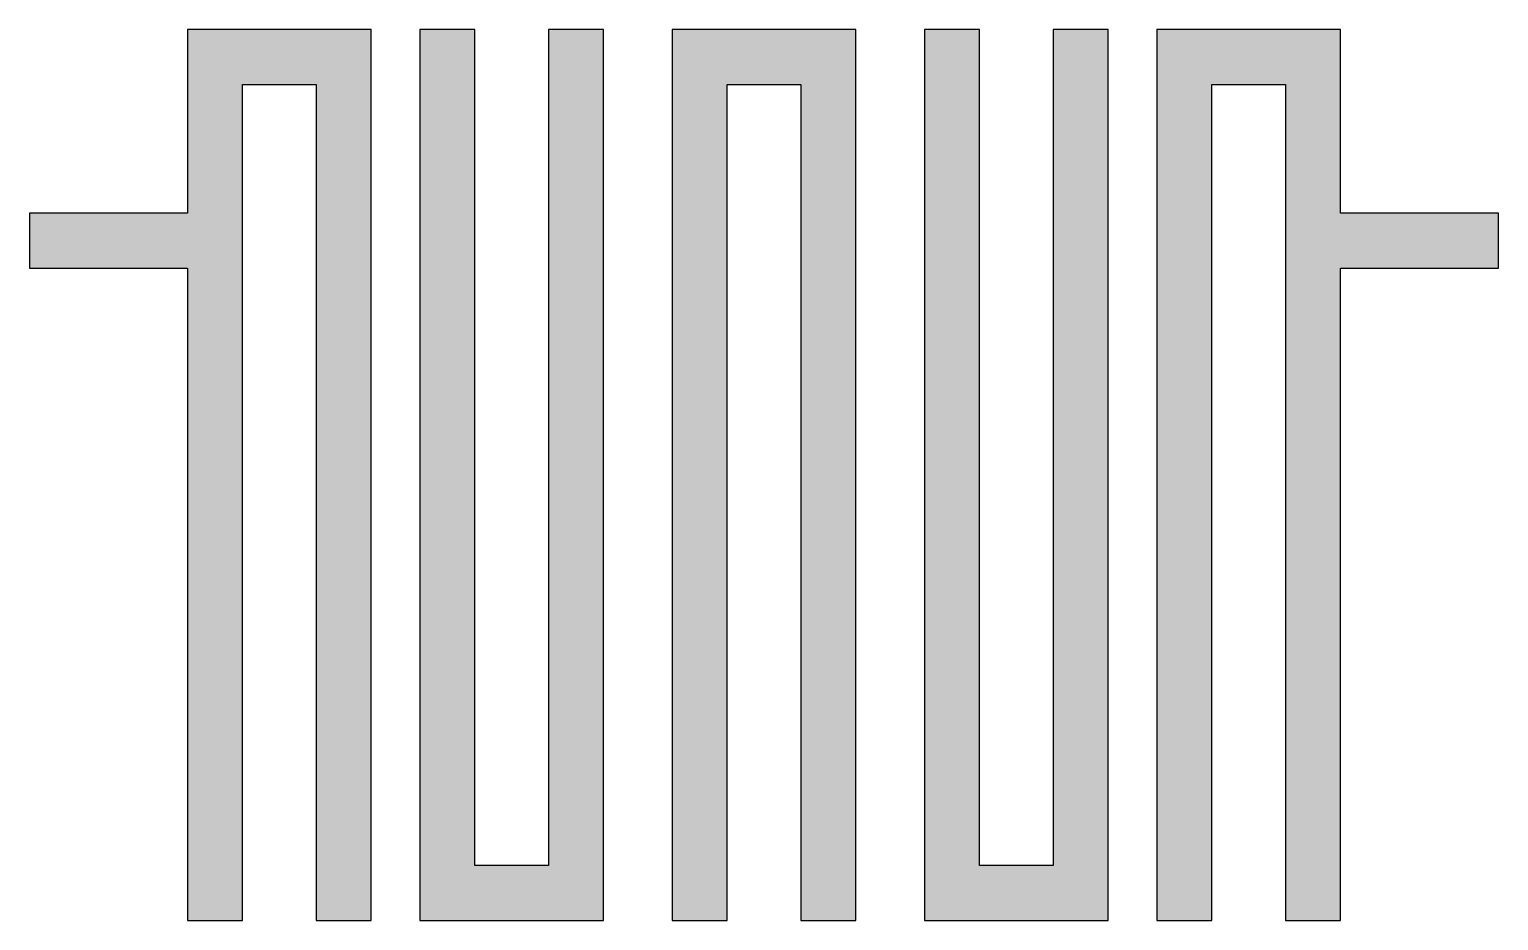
# Model space of a CAD drawing. Header units: inches. Extents: x 0 to 3.15, y 0 to 1.91.
import ezdxf

# ---------------------------------------------------------------- set-up
doc = ezdxf.new("R2010")
doc.units = ezdxf.units.IN
doc.header["$MEASUREMENT"] = 0
doc.layers.add('Pen 1', color=7, linetype='Continuous')

msp = doc.modelspace()

# ---------------------------------------------------------------- hatches: boundary and pattern name
at = {"layer": 'Pen 1'}
for points in [[(0.7327, 1.9094), (0.339, 1.9094), (0.339, 1.5157), (0, 1.5157), (0, 1.3976), (0.339, 1.3976), (0.339, 0), (0.4571, 0), (0.4571, 1.7913), (0.6146, 1.7913), (0.6146, 0), (0.7327, 0)], [(0.9551, 0.1181), (0.9551, 1.9094), (0.837, 1.9094), (0.837, 0), (1.2307, 0), (1.2307, 1.9094), (1.1126, 1.9094), (1.1126, 0.1181)], [(1.7717, 1.9094), (1.378, 1.9094), (1.378, 0), (1.4961, 0), (1.4961, 1.7913), (1.6535, 1.7913), (1.6535, 0), (1.7717, 0)], [(2.037, 1.9094), (1.9189, 1.9094), (1.9189, 0), (2.3126, 0), (2.3126, 1.9094), (2.1945, 1.9094), (2.1945, 0.1181), (2.037, 0.1181)], [(2.4169, 1.9094), (2.4169, 0), (2.535, 0), (2.535, 1.7913), (2.6925, 1.7913), (2.6925, 0), (2.8106, 0), (2.8106, 1.3976), (3.1496, 1.3976), (3.1496, 1.5157), (2.8106, 1.5157), (2.8106, 1.9094)]]:
    msp.add_hatch(color=0, dxfattribs=at).paths.add_polyline_path(points)

# ---------------------------------------------------------------- linework, layer by layer
at = {"layer": 'Pen 1', "color": 0}
for points in [[(0.7327, 1.9094), (0.339, 1.9094), (0.339, 1.5157), (0, 1.5157), (0, 1.3976), (0.339, 1.3976), (0.339, 0), (0.4571, 0), (0.4571, 1.7913), (0.6146, 1.7913), (0.6146, 0), (0.7327, 0), (0.7327, 1.9094)], [(0.9551, 0.1181), (0.9551, 1.9094), (0.837, 1.9094), (0.837, 0), (1.2307, 0), (1.2307, 1.9094), (1.1126, 1.9094), (1.1126, 0.1181), (0.9551, 0.1181)], [(1.7717, 1.9094), (1.378, 1.9094), (1.378, 0), (1.4961, 0), (1.4961, 1.7913), (1.6535, 1.7913), (1.6535, 0), (1.7717, 0), (1.7717, 1.9094)], [(2.037, 1.9094), (1.9189, 1.9094), (1.9189, 0), (2.3126, 0), (2.3126, 1.9094), (2.1945, 1.9094), (2.1945, 0.1181), (2.037, 0.1181), (2.037, 1.9094)], [(2.4169, 1.9094), (2.4169, 0), (2.535, 0), (2.535, 1.7913), (2.6925, 1.7913), (2.6925, 0), (2.8106, 0), (2.8106, 1.3976), (3.1496, 1.3976), (3.1496, 1.5157), (2.8106, 1.5157), (2.8106, 1.9094), (2.4169, 1.9094)]]:
    msp.add_lwpolyline(points, dxfattribs=at)

doc.saveas('drawing.dxf')
